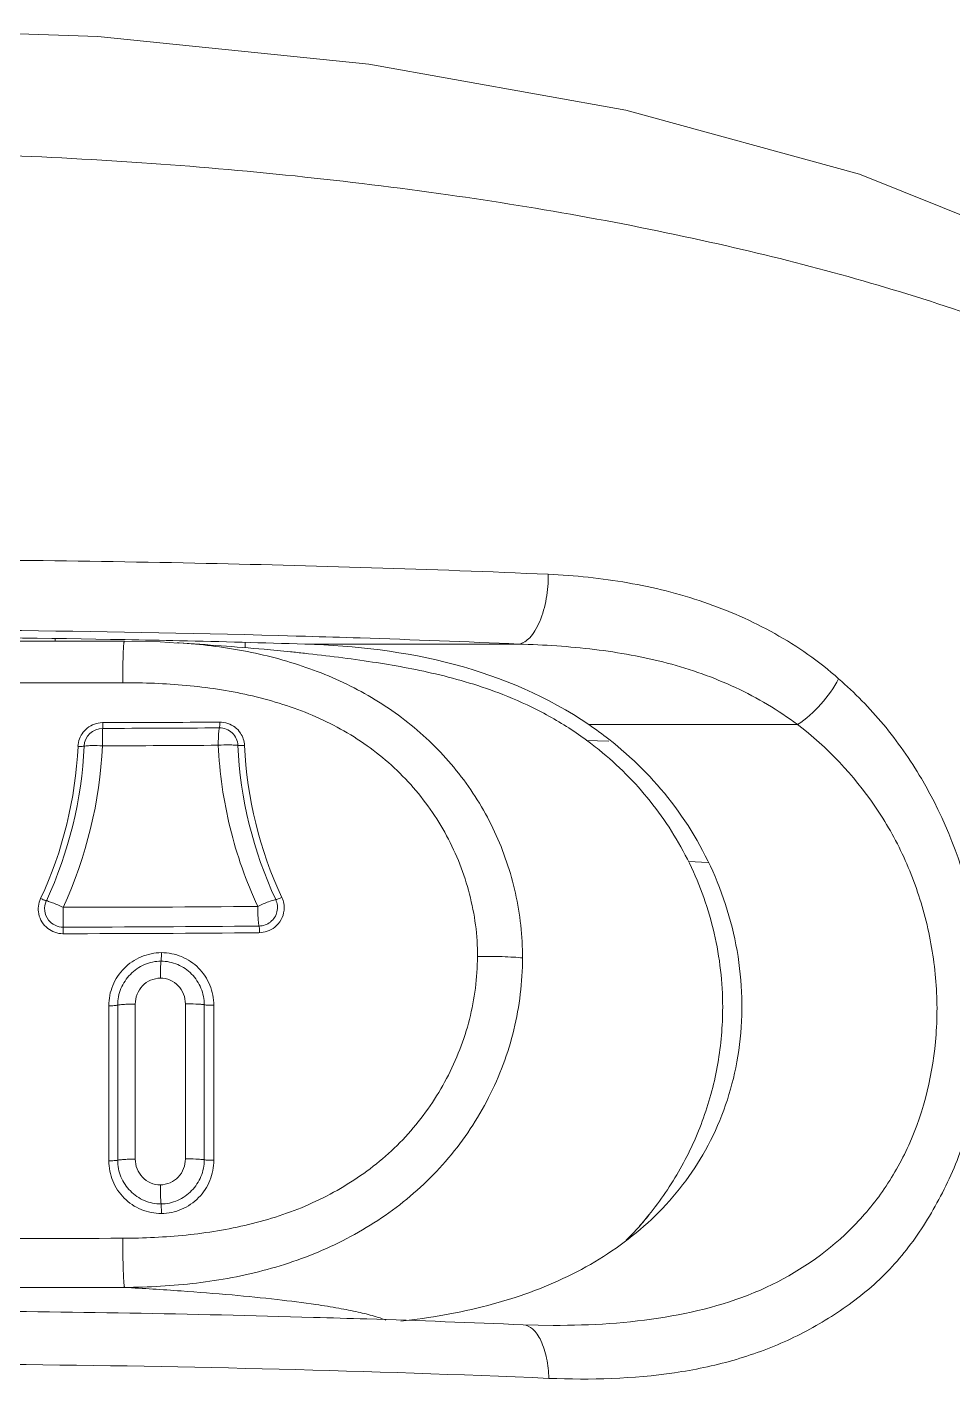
# Model space of a CAD drawing. Header units: millimetres. Extents: x 21205 to 22591, y -3891 to -2911.
# Drawn here: x 21525.94 to 21540.21, y -3146.88 to -3126.01 of the extents above; entities that cross this region are included whole.
import ezdxf

# ---------------------------------------------------------------- set-up
doc = ezdxf.new("R2010")
doc.units = ezdxf.units.MM
doc.header["$LTSCALE"] = 0.1
doc.layers.get('0').update_dxf_attribs({"lineweight": 13})

msp = doc.modelspace()

# ---------------------------------------------------------------- linework, layer by layer
at = {"color": 7, "linetype": 'Continuous'}
for p, q in [((21530.088, -3135.403), (21530.234, -3135.407)), ((21526.377, -3135.442), (21526.377, -3135.484)), ((21528.287, -3135.509), (21528.255, -3135.507)), ((21528.274, -3135.508), (21528.255, -3135.507)), ((21528.287, -3135.509), (21528.274, -3135.508)), ((21529.305, -3135.506), (21529.303, -3135.585)), ((21530.227, -3135.527), (21533.523, -3135.527)), ((21534.602, -3136.769), (21537.819, -3136.769)), ((21526.819, -3137.103), (21526.822, -3137.102)), ((21526.829, -3137.1), (21526.822, -3137.102)), ((21534.56, -3137.012), (21534.908, -3137.025)), ((21536.44, -3138.894), (21536.137, -3138.882)), ((21526.238, -3139.485), (21526.239, -3139.485)), ((21527.202, -3143.496), (21527.202, -3141.105)), ((21527.339, -3141.096), (21527.339, -3143.487)), ((21527.609, -3141.079), (21527.609, -3143.47)), ((21528.384, -3143.466), (21528.384, -3141.075)), ((21528.673, -3143.481), (21528.673, -3141.09)), ((21528.821, -3141.097), (21528.821, -3143.488)), ((21535.529, -3144.331), (21535.379, -3144.515)), ((21534.054, -3146.035), (21533.589, -3146.025))]:
    msp.add_line(p, q, dxfattribs=at)
for points in [[(21547.477, -3136.1), (21547.297, -3134.778), (21546.393, -3132.953), (21544.642, -3131.189), (21541.985, -3129.572), (21538.772, -3128.281), (21535.171, -3127.294), (21531.21, -3126.583), (21527.035, -3126.155), (21522.775, -3126.012), (21518.517, -3126.152), (21514.347, -3126.579), (21510.393, -3127.288), (21506.792, -3128.27), (21503.596, -3129.548), (21500.933, -3131.158), (21499.151, -3132.938), (21498.237, -3134.781), (21498.057, -3136.108)], [(21527.442, -3135.484), (21524.801, -3135.484), (21522.109, -3135.463), (21519.502, -3135.423)], [(21528.274, -3135.511), (21527.995, -3135.495), (21527.442, -3135.485)]]:
    msp.add_lwpolyline(points, dxfattribs=at)
for centre, radius, start, end in [((21522.768, -3388.475), 253.06, 88.93876, 90.57835), ((21523.02, -3373.284), 237.867, 88.72959, 88.93171), ((21523.35, -3359.247), 223.826, 88.23956, 88.73441), ((21526.775, -3167.667), 32.183, 83.859, 84.2465), ((21527.108, -3137.121), 0.381, 128.5153, 141.7948), ((21527.109, -3137.115), 0.288, 90.0563, 177.3232), ((21526.476, -2769.248), 367.491, 270.09785, 270.37939), ((21526.432, -2773.455), 363.373, 270.10677, 270.39034), ((21528.917, -3137.108), 0.377, 33.5591, 51.9299), ((21531.371, -3141.515), 5.741, 51.9559, 55.7469), ((21520.481, -3136.817), 6.253, 335.0785, 357.3654), ((21520.467, -3136.811), 6.362, 335.1379, 357.3747), ((21520.419, -3136.793), 6.691, 335.3145, 357.4046), ((21526.859, -3137.255), 0.157, 99.9962, 100.9808), ((21526.303, -2785.29), 351.807, 270.13039, 270.4213), ((21535.492, -3136.803), 6.307, 182.6066, 204.9883), ((21535.49, -3136.809), 6.203, 182.6126, 205.0265), ((21531.426, -3141.278), 5.299, 52.5089, 54.8252), ((21531.454, -3141.242), 5.254, 50.9891, 52.506), ((21526.299, -2787.2), 352.387, 270.03254, 270.52001), ((21526.5, -3139.605), 0.288, 218.0559, 270.1043), ((21529.515, -3139.591), 0.285, 270.661, 308.7356), ((21526.228, -2788.744), 351.25, 270.04359, 270.53656), ((21526.066, -2798.593), 341.3, 270.07282, 270.57956), ((21531.689, -3141.219), 4.943, 318.2236, 320.9555), ((21531.693, -3141.222), 4.938, 314.9168, 318.2239)]:
    msp.add_arc(centre, radius, start, end, dxfattribs=at)
for points, knots in [([(21498.057, -3136.068), (21498.058, -3135.81), (21498.146, -3135.27), (21498.515, -3134.492), (21499.106, -3133.734), (21499.912, -3133.001), (21500.929, -3132.294), (21502.646, -3131.343), (21505.292, -3130.292), (21508.984, -3129.284), (21513.241, -3128.52), (21517.899, -3128.041), (21522.775, -3127.878), (21527.65, -3128.045), (21532.314, -3128.524), (21536.575, -3129.288), (21540.27, -3130.303), (21542.91, -3131.355), (21544.624, -3132.305), (21545.634, -3133.01), (21546.436, -3133.744), (21547.024, -3134.501), (21547.39, -3135.279), (21547.476, -3135.817), (21547.477, -3136.075)], [0, 0, 0, 0, 0.014109, 0.029417, 0.046665, 0.066334, 0.088842, 0.114281, 0.173634, 0.244029, 0.323437, 0.41, 0.500074, 0.590159, 0.676738, 0.756425, 0.826715, 0.886119, 0.911407, 0.933767, 0.953415, 0.970654, 0.985896, 1, 1, 1, 1]), ([(21533.977, -3134.451), (21532.162, -3134.371), (21528.426, -3134.258), (21524.688, -3134.219), (21522.767, -3134.219)], [0, 0, 0, 0, 0.485926, 1, 1, 1, 1]), ([(21533.523, -3135.527), (21533.587, -3135.516), (21533.684, -3135.448), (21533.779, -3135.317), (21533.879, -3135.118), (21533.956, -3134.825), (21533.977, -3134.578), (21533.977, -3134.453)], [0, 0, 0, 0, 0.157683, 0.266717, 0.396044, 0.696231, 1, 1, 1, 1]), ([(21538.453, -3136.063), (21538.154, -3135.793), (21537.488, -3135.333), (21536.381, -3134.846), (21535.199, -3134.552), (21534.387, -3134.47), (21533.977, -3134.449)], [0, 0, 0, 0, 0.249133, 0.496208, 0.745541, 1, 1, 1, 1]), ([(21518.778, -3135.331), (21519.726, -3135.317), (21523.496, -3135.282), (21527.267, -3135.323), (21530.088, -3135.403)], [0, 0, 0, 0, 0.251456, 1, 1, 1, 1]), ([(21530.234, -3135.407), (21530.515, -3135.415), (21531.611, -3135.449), (21532.708, -3135.491), (21533.523, -3135.527)], [0, 0, 0, 0, 0.255754, 1, 1, 1, 1]), ([(21527.442, -3135.485), (21527.441, -3135.485), (21527.439, -3135.49), (21527.437, -3135.498), (21527.434, -3135.514), (21527.432, -3135.534), (21527.43, -3135.56), (21527.427, -3135.606), (21527.424, -3135.674), (21527.421, -3135.769), (21527.419, -3135.879), (21527.418, -3135.998), (21527.417, -3136.081), (21527.417, -3136.124)], [0, 0, 0, 0, 0.006131, 0.02069, 0.044276, 0.07677, 0.117947, 0.167489, 0.289878, 0.43981, 0.612125, 0.801124, 1, 1, 1, 1]), ([(21530.001, -3135.646), (21529.866, -3135.633), (21529.291, -3135.578), (21528.715, -3135.536), (21528.274, -3135.508)], [0, 0, 0, 0, 0.235054, 1, 1, 1, 1]), ([(21533.579, -3140.367), (21533.579, -3140.032), (21533.506, -3139.361), (21533.183, -3138.408), (21532.664, -3137.552), (21531.979, -3136.829), (21531.16, -3136.263), (21530.249, -3135.86), (21529.282, -3135.609), (21528.62, -3135.531), (21528.287, -3135.509)], [0, 0, 0, 0, 0.126343, 0.251856, 0.376518, 0.500618, 0.624705, 0.749188, 0.874259, 1, 1, 1, 1]), ([(21530.227, -3135.527), (21531.001, -3135.551), (21532.536, -3135.727), (21533.977, -3136.343), (21534.602, -3136.769)], [0, 0, 0, 0, 0.505868, 1, 1, 1, 1]), ([(21533.523, -3135.527), (21533.912, -3135.538), (21534.682, -3135.588), (21535.811, -3135.789), (21536.878, -3136.164), (21537.521, -3136.548), (21537.819, -3136.769)], [0, 0, 0, 0, 0.257197, 0.508833, 0.755279, 1, 1, 1, 1]), ([(21534.479, -3136.946), (21534.284, -3136.809), (21533.894, -3136.572), (21533.148, -3136.234), (21532.274, -3135.977), (21531.245, -3135.791), (21530.568, -3135.707), (21530.217, -3135.669)], [0, 0, 0, 0, 0.159023, 0.303404, 0.545156, 0.764512, 1, 1, 1, 1]), ([(21527.417, -3136.124), (21526.764, -3136.126), (21524.171, -3136.127), (21521.578, -3136.101), (21519.638, -3136.064)], [0, 0, 0, 0, 0.25207, 1, 1, 1, 1]), ([(21527.417, -3136.124), (21527.743, -3136.123), (21528.233, -3136.14), (21528.879, -3136.217), (21529.359, -3136.307), (21529.829, -3136.432), (21530.286, -3136.595), (21530.725, -3136.8), (21531.275, -3137.135), (21531.885, -3137.669), (21532.35, -3138.333), (21532.623, -3138.917), (21532.771, -3139.38), (21532.865, -3139.858), (21532.888, -3140.183), (21532.885, -3140.346)], [0, 0, 0, 0, 0.12607, 0.188991, 0.251779, 0.314435, 0.37696, 0.439306, 0.501535, 0.625549, 0.749643, 0.81198, 0.874447, 0.937161, 1, 1, 1, 1]), ([(21538.453, -3136.063), (21538.701, -3136.279), (21539.171, -3136.758), (21539.968, -3137.898), (21540.494, -3139.254), (21540.699, -3140.697), (21540.683, -3141.787), (21540.528, -3142.828), (21540.241, -3143.624), (21539.946, -3144.197), (21539.627, -3144.722), (21539.15, -3145.308), (21538.444, -3145.854), (21537.67, -3146.289), (21536.82, -3146.597), (21535.592, -3146.851), (21534.632, -3146.876), (21533.987, -3146.851)], [0, 0, 0, 0, 0.062514, 0.127217, 0.263611, 0.334098, 0.403595, 0.470483, 0.533386, 0.56357, 0.593111, 0.650303, 0.706008, 0.761871, 0.81874, 0.877253, 1, 1, 1, 1]), ([(21537.819, -3136.769), (21537.952, -3136.681), (21538.192, -3136.466), (21538.38, -3136.204), (21538.453, -3136.063)], [0, 0, 0, 0, 0.500985, 1, 1, 1, 1]), ([(21526.727, -3137.104), (21526.729, -3137.065), (21526.744, -3136.986), (21526.784, -3136.916), (21526.809, -3136.885)], [0, 0, 0, 0, 0.49973, 1, 1, 1, 1]), ([(21526.871, -3136.822), (21526.904, -3136.796), (21526.978, -3136.755), (21527.061, -3136.739), (21527.103, -3136.739)], [0, 0, 0, 0, 0.50005, 1, 1, 1, 1]), ([(21527.109, -3136.827), (21527.107, -3136.839), (21527.106, -3136.87), (21527.104, -3136.928), (21527.104, -3137.006), (21527.103, -3137.065), (21527.103, -3137.096)], [0, 0, 0, 0, 0.125726, 0.350943, 0.65267, 1, 1, 1, 1]), ([(21527.109, -3136.827), (21527.109, -3136.824), (21527.11, -3136.813), (21527.111, -3136.794), (21527.111, -3136.768), (21527.108, -3136.749), (21527.107, -3136.739)], [0, 0, 0, 0, 0.125888, 0.351109, 0.652841, 1, 1, 1, 1]), ([(21528.907, -3136.82), (21528.906, -3136.824), (21528.903, -3136.836), (21528.898, -3136.867), (21528.894, -3136.921), (21528.89, -3136.999), (21528.889, -3137.056), (21528.889, -3137.087)], [0, 0, 0, 0, 0.052747, 0.131059, 0.357028, 0.656548, 1, 1, 1, 1]), ([(21528.907, -3136.82), (21528.909, -3136.816), (21528.91, -3136.805), (21528.912, -3136.786), (21528.912, -3136.759), (21528.911, -3136.74), (21528.91, -3136.73)], [0, 0, 0, 0, 0.130847, 0.357177, 0.657162, 1, 1, 1, 1]), ([(21529.192, -3137.09), (21529.19, -3137.054), (21529.173, -3136.982), (21529.109, -3136.892), (21529.016, -3136.833), (21528.943, -3136.819), (21528.907, -3136.82)], [0, 0, 0, 0, 0.250279, 0.499963, 0.749656, 1, 1, 1, 1]), ([(21528.909, -3136.73), (21528.952, -3136.73), (21529.038, -3136.743), (21529.116, -3136.784), (21529.15, -3136.811)], [0, 0, 0, 0, 0.500713, 1, 1, 1, 1]), ([(21534.054, -3146.035), (21534.631, -3146.034), (21535.752, -3145.97), (21537.351, -3145.54), (21538.468, -3144.781), (21539.154, -3143.976), (21539.71, -3142.994), (21539.985, -3141.826), (21539.969, -3140.61), (21539.796, -3139.685), (21539.485, -3138.807), (21538.893, -3137.772), (21538.278, -3137.118), (21537.819, -3136.769)], [0, 0, 0, 0, 0.126261, 0.244613, 0.357605, 0.415153, 0.474886, 0.603101, 0.671204, 0.740064, 0.807922, 0.873856, 1, 1, 1, 1]), ([(21526.727, -3137.104), (21526.745, -3137.105), (21526.772, -3137.106), (21526.802, -3137.104), (21526.814, -3137.103), (21526.819, -3137.103)], [0, 0, 0, 0, 0.60727, 0.845033, 1, 1, 1, 1]), ([(21527.103, -3137.096), (21527.049, -3137.093), (21526.973, -3137.091), (21526.882, -3137.094), (21526.846, -3137.097), (21526.832, -3137.1)], [0, 0, 0, 0, 0.601073, 0.841438, 1, 1, 1, 1]), ([(21529.192, -3137.09), (21529.174, -3137.087), (21529.131, -3137.084), (21529.03, -3137.081), (21528.947, -3137.084), (21528.889, -3137.087)], [0, 0, 0, 0, 0.175512, 0.430842, 1, 1, 1, 1]), ([(21528.889, -3137.087), (21528.909, -3137.516), (21529.032, -3138.37), (21529.317, -3139.185), (21529.497, -3139.572)], [0, 0, 0, 0, 0.501072, 1, 1, 1, 1]), ([(21529.192, -3137.09), (21529.197, -3137.091), (21529.211, -3137.092), (21529.245, -3137.093), (21529.274, -3137.092), (21529.294, -3137.091)], [0, 0, 0, 0, 0.160279, 0.401433, 1, 1, 1, 1]), ([(21529.231, -3136.899), (21529.25, -3136.927), (21529.28, -3136.989), (21529.292, -3137.057), (21529.294, -3137.091)], [0, 0, 0, 0, 0.499472, 1, 1, 1, 1]), ([(21534.909, -3136.993), (21535.268, -3137.274), (21535.934, -3137.94), (21536.65, -3139.184), (21537.006, -3140.604), (21536.943, -3142.045), (21536.472, -3143.342), (21535.671, -3144.381), (21534.644, -3145.139), (21533.868, -3145.471), (21533.467, -3145.602)], [0, 0, 0, 0, 0.126108, 0.257253, 0.392558, 0.525655, 0.650577, 0.768194, 0.883279, 1, 1, 1, 1]), ([(21536.665, -3141.128), (21536.665, -3140.745), (21536.577, -3139.978), (21536.193, -3138.892), (21535.583, -3137.929), (21535.049, -3137.393), (21534.761, -3137.159)], [0, 0, 0, 0, 0.252735, 0.504815, 0.75496, 1, 1, 1, 1]), ([(21526.123, -3139.689), (21526.115, -3139.649), (21526.111, -3139.567), (21526.134, -3139.488), (21526.151, -3139.451)], [0, 0, 0, 0, 0.499949, 1, 1, 1, 1]), ([(21526.151, -3139.451), (21526.169, -3139.46), (21526.193, -3139.47), (21526.222, -3139.481), (21526.233, -3139.484), (21526.238, -3139.485)], [0, 0, 0, 0, 0.623453, 0.857566, 1, 1, 1, 1]), ([(21526.239, -3139.485), (21526.217, -3139.532), (21526.199, -3139.641), (21526.241, -3139.742), (21526.273, -3139.783)], [0, 0, 0, 0, 0.499825, 1, 1, 1, 1]), ([(21526.239, -3139.485), (21526.251, -3139.487), (21526.284, -3139.497), (21526.343, -3139.519), (21526.417, -3139.55), (21526.471, -3139.574), (21526.499, -3139.587)], [0, 0, 0, 0, 0.132571, 0.366986, 0.673291, 1, 1, 1, 1]), ([(21526.499, -3139.587), (21526.499, -3139.649), (21526.499, -3139.751), (21526.499, -3139.853), (21526.5, -3139.893)], [0, 0, 0, 0, 0.604405, 1, 1, 1, 1]), ([(21529.497, -3139.572), (21529.525, -3139.559), (21529.58, -3139.534), (21529.671, -3139.497), (21529.737, -3139.475), (21529.775, -3139.468)], [0, 0, 0, 0, 0.313568, 0.602358, 1, 1, 1, 1]), ([(21529.497, -3139.572), (21529.497, -3139.633), (21529.499, -3139.718), (21529.508, -3139.819), (21529.514, -3139.86), (21529.519, -3139.876)], [0, 0, 0, 0, 0.597723, 0.835395, 1, 1, 1, 1]), ([(21529.694, -3139.813), (21529.719, -3139.793), (21529.762, -3139.745), (21529.8, -3139.655), (21529.806, -3139.559), (21529.789, -3139.496), (21529.775, -3139.468)], [0, 0, 0, 0, 0.250675, 0.501207, 0.751064, 1, 1, 1, 1]), ([(21529.776, -3139.468), (21529.781, -3139.467), (21529.794, -3139.464), (21529.826, -3139.453), (21529.852, -3139.441), (21529.87, -3139.433)], [0, 0, 0, 0, 0.162035, 0.398626, 1, 1, 1, 1]), ([(21529.87, -3139.433), (21529.884, -3139.463), (21529.905, -3139.529), (21529.907, -3139.598), (21529.903, -3139.632)], [0, 0, 0, 0, 0.499271, 1, 1, 1, 1]), ([(21526.26, -3139.911), (21526.225, -3139.883), (21526.165, -3139.816), (21526.132, -3139.732), (21526.123, -3139.689)], [0, 0, 0, 0, 0.500274, 1, 1, 1, 1]), ([(21529.903, -3139.632), (21529.898, -3139.683), (21529.868, -3139.782), (21529.8, -3139.862), (21529.761, -3139.893)], [0, 0, 0, 0, 0.499724, 1, 1, 1, 1]), ([(21526.495, -3139.994), (21526.453, -3139.995), (21526.368, -3139.979), (21526.293, -3139.937), (21526.26, -3139.911)], [0, 0, 0, 0, 0.500039, 1, 1, 1, 1]), ([(21526.496, -3139.994), (21526.498, -3139.983), (21526.501, -3139.95), (21526.5, -3139.916), (21526.5, -3139.893)], [0, 0, 0, 0, 0.314345, 1, 1, 1, 1]), ([(21529.761, -3139.893), (21529.726, -3139.92), (21529.648, -3139.964), (21529.561, -3139.977), (21529.517, -3139.979)], [0, 0, 0, 0, 0.500486, 1, 1, 1, 1]), ([(21529.522, -3139.978), (21529.524, -3139.958), (21529.525, -3139.929), (21529.522, -3139.895), (21529.52, -3139.881), (21529.519, -3139.876)], [0, 0, 0, 0, 0.596957, 0.83536, 1, 1, 1, 1]), ([(21527.202, -3141.105), (21527.202, -3141.052), (21527.212, -3140.946), (21527.273, -3140.741), (21527.424, -3140.514), (21527.693, -3140.331), (21527.907, -3140.287), (21528.013, -3140.286)], [0, 0, 0, 0, 0.125147, 0.250437, 0.500136, 0.750137, 1, 1, 1, 1]), ([(21528.008, -3140.417), (21527.92, -3140.417), (21527.743, -3140.455), (21527.523, -3140.609), (21527.374, -3140.833), (21527.338, -3141.009), (21527.339, -3141.096)], [0, 0, 0, 0, 0.250094, 0.500425, 0.750454, 1, 1, 1, 1]), ([(21527.417, -3144.691), (21527.581, -3144.69), (21527.907, -3144.681), (21528.395, -3144.645), (21528.88, -3144.582), (21529.518, -3144.45), (21530.142, -3144.253), (21530.724, -3143.958), (21531.137, -3143.697), (21531.52, -3143.391), (21531.977, -3142.924), (21532.349, -3142.38), (21532.621, -3141.785), (21532.772, -3141.317), (21532.863, -3140.835), (21532.884, -3140.509), (21532.885, -3140.346)], [0, 0, 0, 0, 0.062559, 0.125095, 0.187581, 0.250024, 0.374701, 0.437129, 0.499589, 0.562049, 0.624582, 0.749579, 0.812241, 0.874899, 0.937506, 1, 1, 1, 1]), ([(21533.579, -3140.367), (21533.579, -3140.739), (21533.489, -3141.486), (21533.096, -3142.541), (21532.472, -3143.478), (21531.656, -3144.247), (21530.698, -3144.822), (21529.65, -3145.201), (21528.556, -3145.405), (21527.815, -3145.445), (21527.445, -3145.449)], [0, 0, 0, 0, 0.125397, 0.251005, 0.376388, 0.501348, 0.625992, 0.750521, 0.875113, 1, 1, 1, 1]), ([(21528.008, -3140.417), (21528.005, -3140.43), (21528.003, -3140.464), (21527.999, -3140.524), (21527.998, -3140.598), (21527.997, -3140.652), (21527.997, -3140.679)], [0, 0, 0, 0, 0.149461, 0.390739, 0.689302, 1, 1, 1, 1]), ([(21528.008, -3140.417), (21528.009, -3140.411), (21528.01, -3140.395), (21528.013, -3140.351), (21528.013, -3140.314), (21528.013, -3140.286)], [0, 0, 0, 0, 0.142782, 0.374895, 1, 1, 1, 1]), ([(21528.673, -3141.09), (21528.673, -3141.003), (21528.638, -3140.827), (21528.491, -3140.605), (21528.271, -3140.453), (21528.095, -3140.417), (21528.008, -3140.417)], [0, 0, 0, 0, 0.250015, 0.499641, 0.749549, 1, 1, 1, 1]), ([(21528.013, -3140.286), (21528.119, -3140.286), (21528.332, -3140.328), (21528.601, -3140.509), (21528.749, -3140.735), (21528.81, -3140.938), (21528.82, -3141.044), (21528.821, -3141.097)], [0, 0, 0, 0, 0.250214, 0.499727, 0.749088, 0.874478, 1, 1, 1, 1]), ([(21533.581, -3140.367), (21533.535, -3140.362), (21533.43, -3140.354), (21533.198, -3140.344), (21533.012, -3140.343), (21532.885, -3140.346)], [0, 0, 0, 0, 0.19902, 0.450744, 1, 1, 1, 1]), ([(21527.997, -3140.679), (21527.946, -3140.68), (21527.843, -3140.701), (21527.714, -3140.792), (21527.628, -3140.924), (21527.61, -3141.028), (21527.609, -3141.079)], [0, 0, 0, 0, 0.250126, 0.500299, 0.750352, 1, 1, 1, 1]), ([(21528.384, -3141.075), (21528.382, -3141.024), (21528.364, -3140.921), (21528.28, -3140.789), (21528.151, -3140.7), (21528.048, -3140.678), (21527.997, -3140.679)], [0, 0, 0, 0, 0.250141, 0.499886, 0.74967, 1, 1, 1, 1]), ([(21527.339, -3141.096), (21527.332, -3141.098), (21527.314, -3141.1), (21527.269, -3141.104), (21527.23, -3141.105), (21527.202, -3141.105)], [0, 0, 0, 0, 0.151706, 0.387249, 1, 1, 1, 1]), ([(21527.609, -3141.079), (21527.581, -3141.079), (21527.526, -3141.08), (21527.449, -3141.083), (21527.387, -3141.088), (21527.352, -3141.093), (21527.339, -3141.096)], [0, 0, 0, 0, 0.312875, 0.609763, 0.848076, 1, 1, 1, 1]), ([(21528.673, -3141.09), (21528.655, -3141.086), (21528.613, -3141.082), (21528.516, -3141.076), (21528.437, -3141.075), (21528.384, -3141.075)], [0, 0, 0, 0, 0.187441, 0.443284, 1, 1, 1, 1]), ([(21528.821, -3141.097), (21528.792, -3141.097), (21528.743, -3141.096), (21528.693, -3141.093), (21528.673, -3141.09)], [0, 0, 0, 0, 0.586667, 1, 1, 1, 1]), ([(21535.527, -3144.331), (21535.707, -3144.109), (21536.032, -3143.631), (21536.393, -3142.841), (21536.615, -3141.998), (21536.665, -3141.418), (21536.665, -3141.128)], [0, 0, 0, 0, 0.248103, 0.498021, 0.748821, 1, 1, 1, 1]), ([(21527.202, -3143.496), (21527.23, -3143.496), (21527.269, -3143.495), (21527.314, -3143.491), (21527.332, -3143.489), (21527.339, -3143.487)], [0, 0, 0, 0, 0.612751, 0.848294, 1, 1, 1, 1]), ([(21528.013, -3144.309), (21527.908, -3144.309), (21527.693, -3144.267), (21527.424, -3144.086), (21527.274, -3143.859), (21527.213, -3143.655), (21527.202, -3143.549), (21527.202, -3143.496)], [0, 0, 0, 0, 0.249993, 0.499686, 0.749251, 0.874626, 1, 1, 1, 1]), ([(21527.339, -3143.487), (21527.352, -3143.484), (21527.387, -3143.479), (21527.449, -3143.474), (21527.526, -3143.471), (21527.581, -3143.47), (21527.609, -3143.47)], [0, 0, 0, 0, 0.151924, 0.390237, 0.687125, 1, 1, 1, 1]), ([(21527.339, -3143.487), (21527.339, -3143.574), (21527.374, -3143.751), (21527.523, -3143.973), (21527.744, -3144.126), (21527.92, -3144.162), (21528.008, -3144.161)], [0, 0, 0, 0, 0.249902, 0.499829, 0.749791, 1, 1, 1, 1]), ([(21527.609, -3143.47), (21527.611, -3143.521), (21527.629, -3143.624), (21527.714, -3143.756), (21527.843, -3143.846), (21527.946, -3143.867), (21527.997, -3143.867)], [0, 0, 0, 0, 0.250045, 0.499877, 0.749761, 1, 1, 1, 1]), ([(21527.997, -3143.867), (21528.048, -3143.866), (21528.152, -3143.844), (21528.28, -3143.753), (21528.365, -3143.62), (21528.383, -3143.517), (21528.384, -3143.466)], [0, 0, 0, 0, 0.250027, 0.500155, 0.750291, 1, 1, 1, 1]), ([(21528.008, -3144.161), (21528.095, -3144.161), (21528.271, -3144.123), (21528.491, -3143.968), (21528.638, -3143.744), (21528.673, -3143.568), (21528.673, -3143.481)], [0, 0, 0, 0, 0.249924, 0.50016, 0.750335, 1, 1, 1, 1]), ([(21528.821, -3143.488), (21528.82, -3143.541), (21528.81, -3143.647), (21528.75, -3143.851), (21528.601, -3144.079), (21528.333, -3144.263), (21528.119, -3144.307), (21528.013, -3144.309)], [0, 0, 0, 0, 0.125161, 0.250524, 0.50039, 0.750313, 1, 1, 1, 1]), ([(21528.384, -3143.466), (21528.437, -3143.466), (21528.516, -3143.467), (21528.613, -3143.473), (21528.655, -3143.477), (21528.673, -3143.481)], [0, 0, 0, 0, 0.556716, 0.812559, 1, 1, 1, 1]), ([(21528.673, -3143.481), (21528.693, -3143.484), (21528.743, -3143.487), (21528.792, -3143.488), (21528.821, -3143.488)], [0, 0, 0, 0, 0.413333, 1, 1, 1, 1]), ([(21527.997, -3143.867), (21527.997, -3143.923), (21527.998, -3144.003), (21528.003, -3144.101), (21528.006, -3144.144), (21528.008, -3144.161)], [0, 0, 0, 0, 0.569998, 0.820939, 1, 1, 1, 1]), ([(21528.008, -3144.161), (21528.01, -3144.181), (21528.012, -3144.231), (21528.013, -3144.28), (21528.013, -3144.309)], [0, 0, 0, 0, 0.414095, 1, 1, 1, 1]), ([(21519.638, -3144.631), (21520.281, -3144.643), (21522.874, -3144.685), (21525.467, -3144.697), (21527.417, -3144.691)], [0, 0, 0, 0, 0.247874, 1, 1, 1, 1]), ([(21527.417, -3144.691), (21527.417, -3144.781), (21527.418, -3144.914), (21527.422, -3145.084), (21527.425, -3145.196), (21527.429, -3145.291), (21527.433, -3145.357), (21527.436, -3145.399), (21527.439, -3145.422), (21527.441, -3145.438), (21527.443, -3145.446), (21527.445, -3145.449)], [0, 0, 0, 0, 0.357577, 0.523752, 0.67296, 0.799424, 0.89832, 0.936236, 0.965955, 0.987239, 1, 1, 1, 1]), ([(21519.489, -3145.388), (21520.146, -3145.4), (21522.798, -3145.443), (21525.45, -3145.456), (21527.445, -3145.449)], [0, 0, 0, 0, 0.247874, 1, 1, 1, 1]), ([(21530.394, -3145.713), (21530.196, -3145.684), (21529.766, -3145.629), (21529.073, -3145.56), (21528.288, -3145.499), (21527.735, -3145.464), (21527.445, -3145.449)], [0, 0, 0, 0, 0.202937, 0.43902, 0.705616, 1, 1, 1, 1]), ([(21533.467, -3145.602), (21533.327, -3145.648), (21532.75, -3145.817), (21532.154, -3145.919), (21531.703, -3145.967)], [0, 0, 0, 0, 0.245602, 1, 1, 1, 1]), ([(21522.767, -3145.805), (21523.409, -3145.805), (21525.939, -3145.813), (21528.469, -3145.856), (21530.356, -3145.91)], [0, 0, 0, 0, 0.253879, 1, 1, 1, 1]), ([(21531.475, -3145.954), (21531.415, -3145.929), (21531.273, -3145.883), (21531.03, -3145.824), (21530.731, -3145.765), (21530.512, -3145.73), (21530.394, -3145.713)], [0, 0, 0, 0, 0.175639, 0.401719, 0.67696, 1, 1, 1, 1]), ([(21530.356, -3145.91), (21530.631, -3145.918), (21531.709, -3145.951), (21532.787, -3145.991), (21533.589, -3146.025)], [0, 0, 0, 0, 0.255367, 1, 1, 1, 1]), ([(21533.987, -3146.851), (21533.983, -3146.747), (21533.961, -3146.548), (21533.881, -3146.285), (21533.764, -3146.091), (21533.642, -3146.028), (21533.589, -3146.025)], [0, 0, 0, 0, 0.318573, 0.612114, 0.839121, 1, 1, 1, 1]), ([(21522.767, -3146.622), (21523.733, -3146.622), (21527.474, -3146.641), (21531.215, -3146.731), (21533.987, -3146.851)], [0, 0, 0, 0, 0.258352, 1, 1, 1, 1])]:
    msp.add_open_spline(points, degree=3, knots=knots, dxfattribs=at)

doc.saveas('drawing.dxf')
